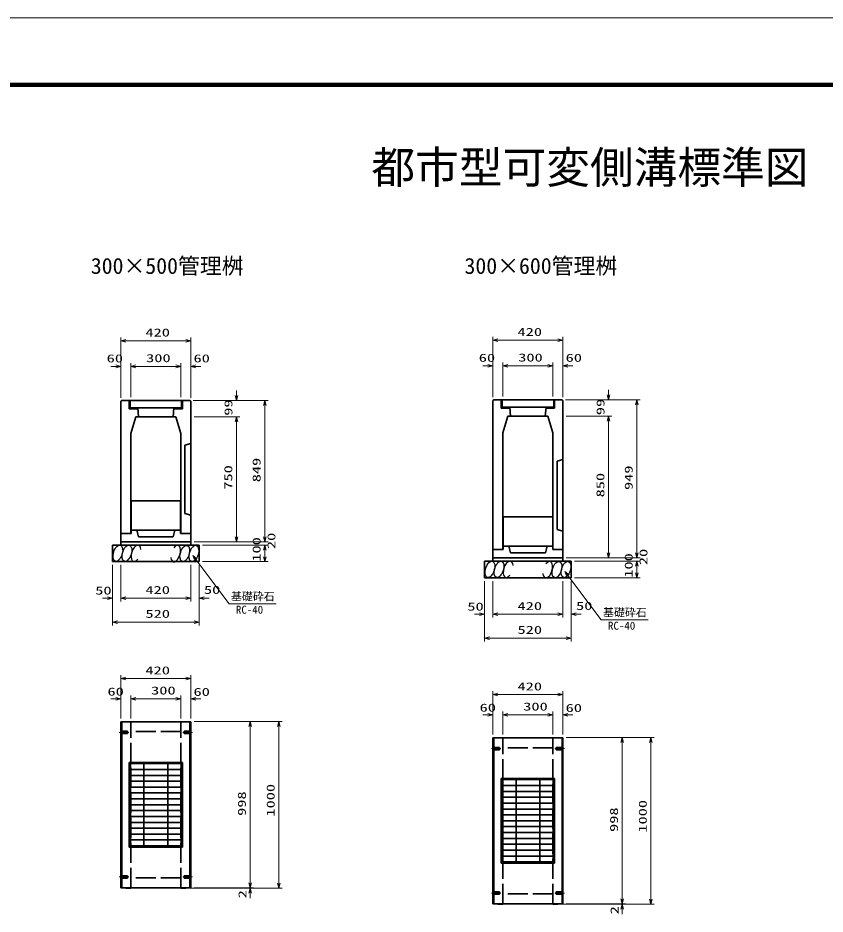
# Model space of a CAD drawing. Units: millimetres on the paper. Extents: x 20 to 1011, y 20 to 614.
# Drawn here: x 262.5 to 504.8, y 344.9 to 614.1 of the extents above; entities that cross this region are included whole.
import ezdxf
from ezdxf.enums import TextEntityAlignment as Align

# ---------------------------------------------------------------- set-up
doc = ezdxf.new("R2010")
doc.units = ezdxf.units.MM
doc.linetypes.add('CHAIN', pattern=[18.5, 12, -1.5, 3.5, -1.5])
doc.linetypes.add('DASHED', pattern=[7.5, 6, -1.5])
for name, color, linetype, lineweight in [('D-BMK（構造物基準線）', 2, 'CHAIN', 18), ('D-STR-DIM（寸法）', 7, 'Continuous', 13), ('D-STR-HTXT(基礎砕石-旗)', 7, 'Continuous', 13), ('D-STR-STRF(グリ)', 7, 'Continuous', 25), ('D-STR（構造物）', 1, 'Continuous', 35), ('D-TTL-LINE（区切線）', 7, 'Continuous', 35), ('D-TTL（外枠）', 2, 'Continuous', 140)]:
    doc.layers.add(name, color=color, linetype=linetype, lineweight=lineweight)
doc.layers.add('D-STR-TXT(文字)', color=7, linetype='Continuous')
doc.styles.add('ＭＳ ゴシック', font='')
doc.styles.get('ＭＳ ゴシック').set_extended_font_data('MS Gothic')

# ---------------------------------------------------------------- blocks, each defined once
blk = doc.blocks.new('_Open30@@SfigorgFlag@@4')
at = {"color": 7, "linetype": 'Continuous', "lineweight": 13}
for p, q in [((-1, 0.2679), (0, 0)), ((0, 0), (-1, -0.2679)), ((0, 0), (-1, 0))]:
    blk.add_line(p, q, dxfattribs=at)

msp = doc.modelspace()

# ---------------------------------------------------------------- linework, layer by layer
at = {"layer": 'D-BMK（構造物基準線）'}
for p, q in [((292.914, 399.483), (295.764, 399.483)), ((314.838, 399.483), (311.989, 399.483)), ((404.648, 394.663), (407.498, 394.663)), ((426.572, 394.663), (423.723, 394.663)), ((292.914, 356.083), (295.764, 356.083)), ((314.838, 356.083), (311.989, 356.083)), ((404.648, 351.263), (407.498, 351.263)), ((426.572, 351.263), (423.723, 351.263))]:
    msp.add_line(p, q, dxfattribs=at)
at = {"layer": 'D-STR-DIM（寸法）'}
for p, q in [((293.376, 510.461), (293.376, 518.152)), ((294.876, 517.152), (312.876, 517.152)), ((314.376, 510.461), (314.376, 518.152)), ((405.11, 510.642), (405.11, 518.333)), ((406.61, 517.333), (424.61, 517.333)), ((426.11, 510.642), (426.11, 518.333)), ((291.876, 509.461), (290.376, 509.461)), ((293.376, 499.998), (293.376, 510.461)), ((296.376, 500.243), (296.376, 510.461)), ((296.376, 500.243), (296.376, 510.461)), ((297.876, 509.461), (299.376, 509.461)), ((297.876, 509.461), (309.876, 509.461)), ((309.876, 509.461), (308.376, 509.461)), ((311.376, 500.243), (311.376, 510.461)), ((311.376, 500.243), (311.376, 510.461)), ((314.376, 499.998), (314.376, 510.461)), ((315.876, 509.461), (317.376, 509.461)), ((403.61, 509.642), (402.11, 509.642)), ((405.11, 500.178), (405.11, 510.642)), ((408.11, 500.423), (408.11, 510.642)), ((408.11, 500.423), (408.11, 510.642)), ((409.61, 509.642), (411.11, 509.642)), ((409.61, 509.642), (421.61, 509.642)), ((421.61, 509.642), (420.11, 509.642)), ((423.11, 500.423), (423.11, 510.642)), ((423.11, 500.423), (423.11, 510.642)), ((426.11, 500.178), (426.11, 510.642)), ((427.61, 509.642), (429.11, 509.642)), ((328.081, 500.743), (328.081, 502.243)), ((439.815, 500.923), (439.815, 502.423)), ((315.126, 499.243), (329.081, 499.243)), ((316.126, 499.243), (337.579, 499.243)), ((426.86, 499.423), (440.815, 499.423)), ((427.86, 499.423), (449.313, 499.423)), ((336.579, 458.293), (336.579, 497.743)), ((448.313, 453.473), (448.313, 497.923)), ((315.376, 494.293), (329.081, 494.293)), ((315.376, 494.293), (329.081, 494.293)), ((328.081, 458.293), (328.081, 492.793)), ((328.081, 492.793), (328.081, 491.293)), ((427.11, 494.473), (440.815, 494.473)), ((427.11, 494.473), (440.815, 494.473)), ((439.815, 453.473), (439.815, 492.973)), ((439.815, 492.973), (439.815, 491.473)), ((336.579, 458.293), (336.579, 459.793)), ((315.376, 456.793), (337.579, 456.793)), ((315.376, 456.793), (329.081, 456.793)), ((315.376, 456.793), (337.579, 456.793)), ((317.876, 455.793), (337.579, 455.793)), ((317.876, 455.793), (337.579, 455.793)), ((448.313, 453.473), (448.313, 454.973)), ((336.579, 452.293), (336.579, 454.293)), ((336.579, 454.293), (336.579, 452.793)), ((290.876, 449.793), (290.876, 438.826)), ((293.376, 449.793), (293.376, 438.826)), ((293.376, 449.793), (293.376, 438.826)), ((314.376, 449.793), (314.376, 438.826)), ((316.876, 449.793), (316.876, 438.826)), ((317.876, 450.793), (337.579, 450.793)), ((427.11, 451.973), (449.313, 451.973)), ((427.11, 451.973), (440.815, 451.973)), ((427.11, 451.973), (449.313, 451.973)), ((429.61, 450.973), (449.313, 450.973)), ((429.61, 450.973), (449.313, 450.973)), ((290.876, 448.793), (290.876, 431.668)), ((314.376, 448.793), (314.376, 438.826)), ((316.876, 448.793), (316.876, 431.668)), ((448.313, 447.473), (448.313, 449.473)), ((448.313, 449.473), (448.313, 447.973)), ((402.61, 444.973), (402.61, 434.006)), ((405.11, 444.973), (405.11, 434.006)), ((405.11, 444.973), (405.11, 434.006)), ((426.11, 444.973), (426.11, 434.006)), ((428.61, 444.973), (428.61, 434.006)), ((429.61, 445.973), (449.313, 445.973)), ((402.61, 443.973), (402.61, 426.849)), ((426.11, 443.973), (426.11, 434.006)), ((428.61, 443.973), (428.61, 426.849)), ((289.376, 439.826), (287.876, 439.826)), ((294.876, 439.826), (312.876, 439.826)), ((294.876, 439.826), (296.376, 439.826)), ((312.876, 439.826), (311.376, 439.826)), ((318.376, 439.826), (319.876, 439.826)), ((401.11, 435.006), (399.61, 435.006)), ((406.61, 435.006), (424.61, 435.006)), ((406.61, 435.006), (408.11, 435.006)), ((424.61, 435.006), (423.11, 435.006)), ((430.11, 435.006), (431.61, 435.006)), ((292.376, 432.668), (315.376, 432.668)), ((404.11, 427.849), (427.11, 427.849)), ((293.376, 410.629), (293.376, 416.679)), ((294.876, 415.679), (312.876, 415.679)), ((314.376, 410.659), (314.376, 416.679)), ((405.11, 405.81), (405.11, 411.86)), ((426.11, 405.84), (426.11, 411.86)), ((291.876, 409.629), (290.376, 409.629)), ((293.376, 403.733), (293.376, 410.629)), ((296.376, 403.733), (296.376, 410.629)), ((296.376, 403.784), (296.376, 410.629)), ((297.876, 409.629), (309.876, 409.629)), ((297.876, 409.629), (299.376, 409.629)), ((309.876, 409.629), (308.376, 409.629)), ((311.376, 403.733), (311.376, 410.629)), ((311.376, 403.733), (311.376, 410.629)), ((314.376, 403.702), (314.376, 410.629)), ((315.876, 409.629), (317.376, 409.629)), ((406.61, 410.86), (424.61, 410.86)), ((403.61, 404.81), (402.11, 404.81)), ((405.11, 398.913), (405.11, 405.81)), ((408.11, 398.913), (408.11, 405.81)), ((408.11, 398.965), (408.11, 405.81)), ((409.61, 404.81), (421.61, 404.81)), ((409.61, 404.81), (411.11, 404.81)), ((421.61, 404.81), (420.11, 404.81)), ((423.11, 398.913), (423.11, 405.81)), ((423.11, 398.913), (423.11, 405.81)), ((426.11, 398.883), (426.11, 405.81)), ((427.61, 404.81), (429.11, 404.81)), ((315.376, 402.763), (333.165, 402.763)), ((332.165, 354.363), (332.165, 401.263)), ((333.165, 402.763), (341.805, 402.763)), ((340.805, 354.263), (340.805, 401.263)), ((427.11, 397.943), (444.899, 397.943)), ((443.899, 349.543), (443.899, 396.443)), ((444.899, 397.943), (453.539, 397.943)), ((452.539, 349.443), (452.539, 396.443)), ((332.165, 354.363), (332.165, 355.863)), ((314.126, 352.763), (333.165, 352.763)), ((315.376, 352.863), (333.165, 352.863)), ((315.376, 352.863), (333.165, 352.863)), ((330.728, 352.763), (341.805, 352.763)), ((332.165, 351.263), (332.165, 349.763)), ((443.899, 349.543), (443.899, 351.043)), ((425.86, 347.943), (444.899, 347.943)), ((427.11, 348.043), (444.899, 348.043)), ((427.11, 348.043), (444.899, 348.043)), ((442.462, 347.943), (453.539, 347.943)), ((443.899, 346.443), (443.899, 344.943))]:
    msp.add_line(p, q, dxfattribs=at)
at = {"layer": 'D-STR-HTXT(基礎砕石-旗)'}
for p, q in [((325.894, 438.096), (315.89, 451.422)), ((437.628, 433.276), (427.624, 446.602)), ((339.998, 438.096), (325.894, 438.096)), ((451.732, 433.276), (437.628, 433.276))]:
    msp.add_line(p, q, dxfattribs=at)
at = {"layer": 'D-STR-STRF(グリ)'}
for centre, major_axis in [((292.471, 453.316), (0.79, 2.421)), ((295.192, 453.316), (0.79, 2.421)), ((312.58, 453.235), (-0.771, -2.427)), ((315.302, 453.257), (-0.771, -2.427)), ((404.205, 448.497), (0.79, 2.421)), ((406.926, 448.497), (0.79, 2.421)), ((424.314, 448.416), (-0.771, -2.427)), ((427.036, 448.437), (-0.771, -2.427))]:
    msp.add_ellipse(centre, major_axis=major_axis, ratio=0.5139, dxfattribs=at)
for centre, major_axis in [((297.933, 453.316), (0.79, 2.421)), ((309.84, 453.214), (-0.771, -2.427)), ((409.667, 448.497), (0.79, 2.421)), ((421.574, 448.394), (-0.771, -2.427))]:
    msp.add_ellipse(centre, major_axis=major_axis, ratio=0.5139, start_param=5.3575563, end_param=10.3750652, dxfattribs=at)
at = {"layer": 'D-STR（構造物）'}
for p, q in [((293.626, 499.243), (293.376, 498.998)), ((293.376, 498.997), (293.376, 455.793)), ((293.626, 499.243), (314.126, 499.243)), ((295.876, 496.743), (295.876, 499.243)), ((296.176, 497.043), (296.176, 499.243)), ((311.611, 497.043), (311.611, 499.243)), ((311.876, 496.743), (311.876, 499.243)), ((314.126, 499.243), (314.376, 498.998)), ((314.376, 498.998), (314.376, 455.793)), ((405.36, 499.423), (405.11, 499.178)), ((405.11, 499.178), (405.11, 450.973)), ((405.36, 499.423), (425.86, 499.423)), ((407.61, 496.923), (407.61, 499.423)), ((407.91, 497.223), (407.91, 499.423)), ((423.345, 497.223), (423.345, 499.423)), ((423.61, 496.923), (423.61, 499.423)), ((425.86, 499.423), (426.11, 499.178)), ((426.11, 499.178), (426.11, 450.973)), ((298.376, 496.743), (295.876, 496.743)), ((311.611, 497.043), (296.176, 497.043)), ((298.376, 497.043), (296.176, 497.043)), ((298.376, 496.743), (298.376, 497.043)), ((298.426, 497.043), (298.676, 494.293)), ((309.326, 497.043), (309.076, 494.293)), ((309.376, 496.743), (309.376, 497.043)), ((309.376, 497.043), (311.576, 497.043)), ((309.376, 496.743), (311.876, 496.743)), ((410.11, 496.923), (407.61, 496.923)), ((423.345, 497.223), (407.91, 497.223)), ((410.11, 497.223), (407.91, 497.223)), ((410.11, 496.923), (410.11, 497.223)), ((410.16, 497.223), (410.41, 494.473)), ((421.06, 497.223), (420.81, 494.473)), ((421.11, 496.923), (421.11, 497.223)), ((421.11, 497.223), (423.31, 497.223)), ((421.11, 496.923), (423.61, 496.923)), ((296.376, 489.293), (297.876, 494.293)), ((309.876, 494.293), (297.876, 494.293)), ((311.376, 489.293), (309.876, 494.293)), ((408.11, 489.473), (409.61, 494.473)), ((421.61, 494.473), (409.61, 494.473)), ((423.11, 489.473), (421.61, 494.473)), ((296.376, 489.293), (296.376, 459.293)), ((311.376, 489.293), (311.376, 459.293)), ((408.11, 489.473), (408.11, 454.473)), ((423.11, 489.473), (423.11, 454.473)), ((312.626, 485.793), (314.376, 486.293)), ((312.626, 485.793), (312.626, 465.293)), ((424.36, 480.973), (426.11, 481.473)), ((424.36, 480.973), (424.36, 460.473)), ((296.426, 469.043), (296.426, 459.293)), ((296.426, 469.043), (311.326, 469.043)), ((311.326, 469.043), (311.326, 459.293)), ((312.626, 465.293), (314.376, 464.793)), ((408.16, 464.223), (408.16, 454.473)), ((408.16, 464.223), (423.06, 464.223)), ((423.06, 464.223), (423.06, 454.473)), ((296.426, 460.293), (311.326, 460.293)), ((298.626, 458.293), (298.126, 460.293)), ((309.126, 458.293), (309.626, 460.293)), ((424.36, 460.473), (426.11, 459.973)), ((293.376, 459.293), (296.426, 459.293)), ((293.376, 459.293), (296.376, 459.293)), ((298.626, 458.293), (309.126, 458.293)), ((311.326, 459.293), (314.376, 459.293)), ((314.376, 459.293), (311.376, 459.293)), ((290.876, 455.793), (316.876, 455.793)), ((290.876, 455.793), (290.876, 450.793)), ((293.376, 456.793), (314.376, 456.793)), ((316.876, 455.793), (316.876, 450.793)), ((408.16, 455.473), (423.06, 455.473)), ((410.36, 453.473), (409.86, 455.473)), ((420.86, 453.473), (421.36, 455.473)), ((405.11, 454.473), (408.16, 454.473)), ((405.11, 454.473), (408.11, 454.473)), ((410.36, 453.473), (420.86, 453.473)), ((423.06, 454.473), (426.11, 454.473)), ((426.11, 454.473), (423.11, 454.473)), ((290.876, 450.793), (316.876, 450.793)), ((402.61, 450.973), (428.61, 450.973)), ((402.61, 450.973), (402.61, 445.973)), ((405.11, 451.973), (426.11, 451.973)), ((428.61, 450.973), (428.61, 445.973)), ((402.61, 445.973), (428.61, 445.973)), ((293.376, 352.833), (293.376, 402.733)), ((314.376, 402.733), (293.376, 402.733)), ((293.626, 352.833), (293.626, 402.733)), ((314.126, 352.833), (314.126, 402.733)), ((314.376, 352.833), (314.376, 402.733)), ((293.376, 399.833), (295.376, 399.833)), ((293.376, 399.133), (295.376, 399.133)), ((295.376, 399.133), (295.376, 399.833)), ((314.376, 399.833), (312.376, 399.833)), ((312.376, 399.133), (312.376, 399.833)), ((314.376, 399.133), (312.376, 399.133)), ((405.11, 348.013), (405.11, 397.913)), ((426.11, 397.913), (405.11, 397.913)), ((405.36, 348.013), (405.36, 397.913)), ((425.86, 348.013), (425.86, 397.913)), ((426.11, 348.013), (426.11, 397.913)), ((405.11, 395.013), (407.11, 395.013)), ((405.11, 394.313), (407.11, 394.313)), ((407.11, 394.313), (407.11, 395.013)), ((426.11, 395.013), (424.11, 395.013)), ((424.11, 394.313), (424.11, 395.013)), ((426.11, 394.313), (424.11, 394.313)), ((295.876, 365.083), (295.876, 390.483)), ((295.876, 390.483), (311.876, 390.483)), ((311.876, 365.083), (311.876, 390.483)), ((296.301, 365.428), (296.301, 390.138)), ((296.301, 390.138), (311.451, 390.138)), ((296.301, 388.373), (311.451, 388.373)), ((300.301, 365.428), (300.301, 390.138)), ((307.451, 365.428), (307.451, 390.138)), ((311.451, 365.428), (311.451, 390.138)), ((296.301, 386.608), (311.451, 386.608)), ((407.61, 360.263), (407.61, 385.663)), ((407.61, 385.663), (423.61, 385.663)), ((408.035, 360.608), (408.035, 385.318)), ((408.035, 385.318), (423.185, 385.318)), ((412.035, 360.608), (412.035, 385.318)), ((419.185, 360.608), (419.185, 385.318)), ((423.185, 360.608), (423.185, 385.318)), ((423.61, 360.263), (423.61, 385.663)), ((296.301, 384.843), (311.451, 384.843)), ((296.301, 383.078), (311.451, 383.078)), ((408.035, 383.553), (423.185, 383.553)), ((296.301, 381.313), (311.451, 381.313)), ((296.301, 379.548), (311.451, 379.548)), ((408.035, 381.788), (423.185, 381.788)), ((408.035, 380.023), (423.185, 380.023)), ((296.301, 377.783), (311.451, 377.783)), ((408.035, 378.258), (423.185, 378.258)), ((296.301, 376.018), (311.451, 376.018)), ((296.301, 374.253), (311.451, 374.253)), ((408.035, 376.493), (423.185, 376.493)), ((408.035, 374.728), (423.185, 374.728)), ((296.301, 372.488), (311.451, 372.488)), ((408.035, 372.963), (423.185, 372.963)), ((296.301, 370.723), (311.451, 370.723)), ((296.301, 368.958), (311.451, 368.958)), ((408.035, 371.198), (423.185, 371.198)), ((408.035, 369.433), (423.185, 369.433)), ((296.301, 367.193), (311.451, 367.193)), ((408.035, 367.668), (423.185, 367.668)), ((295.876, 365.083), (311.876, 365.083)), ((296.301, 365.428), (311.451, 365.428)), ((408.035, 365.903), (423.185, 365.903)), ((408.035, 364.138), (423.185, 364.138)), ((408.035, 362.373), (423.185, 362.373)), ((407.61, 360.263), (423.61, 360.263)), ((408.035, 360.608), (423.185, 360.608)), ((293.376, 356.433), (295.376, 356.433)), ((293.376, 355.733), (295.376, 355.733)), ((295.376, 356.433), (295.376, 355.733)), ((314.376, 356.433), (312.376, 356.433)), ((312.376, 356.433), (312.376, 355.733)), ((314.376, 355.733), (312.376, 355.733)), ((314.376, 352.833), (293.376, 352.833)), ((294.876, 352.733), (294.776, 352.833)), ((296.376, 352.733), (294.876, 352.733)), ((296.376, 352.733), (296.476, 352.833)), ((311.376, 352.733), (311.276, 352.833)), ((311.376, 352.733), (312.876, 352.733)), ((312.876, 352.733), (312.976, 352.833)), ((405.11, 351.613), (407.11, 351.613)), ((405.11, 350.913), (407.11, 350.913)), ((407.11, 351.613), (407.11, 350.913)), ((426.11, 351.613), (424.11, 351.613)), ((424.11, 351.613), (424.11, 350.913)), ((426.11, 350.913), (424.11, 350.913)), ((426.11, 348.013), (405.11, 348.013)), ((406.61, 347.913), (406.51, 348.013)), ((408.11, 347.913), (406.61, 347.913)), ((408.11, 347.913), (408.21, 348.013)), ((423.11, 347.913), (423.01, 348.013)), ((423.11, 347.913), (424.61, 347.913)), ((424.61, 347.913), (424.71, 348.013))]:
    msp.add_line(p, q, dxfattribs=at)
at = {"layer": 'D-STR（構造物）', "linetype": 'DASHED'}
for p, q in [((296.376, 352.833), (296.376, 402.733)), ((311.376, 352.833), (311.376, 402.733)), ((311.376, 399.733), (296.476, 399.733)), ((408.11, 348.013), (408.11, 397.913)), ((423.11, 348.013), (423.11, 397.913)), ((423.11, 394.913), (408.21, 394.913)), ((311.376, 355.833), (296.476, 355.833)), ((423.11, 351.013), (408.21, 351.013))]:
    msp.add_line(p, q, dxfattribs=at)
at = {"layer": 'D-TTL-LINE（区切線）', "lineweight": 18}
msp.add_line((861.1, 614.11), (20.1, 614.11), dxfattribs=at)
at = {"layer": 'D-TTL（外枠）'}
msp.add_line((841, 594.01), (40.2, 594.01), dxfattribs=at)

# ---------------------------------------------------------------- block references
at = {"layer": 'D-STR-DIM（寸法）', "xscale": 1.5, "yscale": 1.5}
for p, rotation in [((293.376, 517.152), 180), ((405.11, 517.333), 180), ((296.376, 509.461), 180), ((296.376, 509.461), 180), ((314.376, 509.461), 180), ((408.11, 509.642), 180), ((408.11, 509.642), 180), ((426.11, 509.642), 180), ((328.081, 499.243), 270), ((439.815, 499.423), 270), ((336.579, 499.243), 90), ((448.313, 499.423), 90), ((328.081, 494.293), 90), ((328.081, 494.293), 90), ((439.815, 494.473), 90), ((439.815, 494.473), 90), ((328.081, 456.793), 270), ((336.579, 456.793), 270), ((336.579, 456.793), 270), ((336.579, 455.793), 90), ((336.579, 455.793), 90), ((336.579, 450.793), 270), ((439.815, 451.973), 270), ((448.313, 451.973), 270), ((448.313, 451.973), 270), ((448.313, 450.973), 90), ((448.313, 450.973), 90), ((448.313, 445.973), 270), ((293.376, 439.826), 180), ((293.376, 439.826), 180), ((316.876, 439.826), 180), ((405.11, 435.006), 180), ((405.11, 435.006), 180), ((428.61, 435.006), 180), ((290.876, 432.668), 180), ((402.61, 427.849), 180), ((293.376, 415.679), 180), ((296.376, 409.629), 180), ((296.376, 409.629), 180), ((314.376, 409.629), 180), ((405.11, 410.86), 180), ((408.11, 404.81), 180), ((408.11, 404.81), 180), ((426.11, 404.81), 180), ((332.165, 402.763), 90), ((340.805, 402.763), 90), ((443.899, 397.943), 90), ((452.539, 397.943), 90), ((332.165, 352.863), 270), ((332.165, 352.863), 270), ((332.165, 352.763), 90), ((340.805, 352.763), 270), ((443.899, 348.043), 270), ((443.899, 348.043), 270), ((443.899, 347.943), 90), ((452.539, 347.943), 270)]:
    msp.add_blockref('_Open30@@SfigorgFlag@@4', p, dxfattribs=dict(at, rotation=rotation))
for p in [(314.376, 517.152), (426.11, 517.333), (293.376, 509.461), (311.376, 509.461), (311.376, 509.461), (405.11, 509.642), (423.11, 509.642), (423.11, 509.642), (290.876, 439.826), (314.376, 439.826), (314.376, 439.826), (402.61, 435.006), (426.11, 435.006), (426.11, 435.006), (316.876, 432.668), (428.61, 427.849), (314.376, 415.679), (293.376, 409.629), (311.376, 409.629), (311.376, 409.629), (426.11, 410.86), (405.11, 404.81), (423.11, 404.81), (423.11, 404.81)]:
    msp.add_blockref('_Open30@@SfigorgFlag@@4', p, dxfattribs=at)
at = {"layer": 'D-STR-HTXT(基礎砕石-旗)', "xscale": 1.5, "yscale": 1.5, "rotation": 126.89552}
for p in [(314.99, 452.621), (426.724, 447.802)]:
    msp.add_blockref('_Open30@@SfigorgFlag@@4', p, dxfattribs=at)

# ---------------------------------------------------------------- texts
at = {"layer": 'D-STR-DIM（寸法）', "style": 'ＭＳ ゴシック', "width": 1.5}
for s, p in [('420', (300.751, 517.689)), ('420', (412.485, 517.87)), ('60', (289.112, 509.922)), ('300', (300.96, 509.999)), ('60', (315.196, 509.922)), ('60', (400.846, 510.103)), ('300', (412.694, 510.179)), ('60', (426.93, 510.103)), ('50', (285.679, 440.193)), ('420', (300.751, 440.363)), ('50', (318.328, 440.4)), ('520', (300.751, 433.206)), ('50', (397.413, 435.373)), ('420', (412.485, 435.544)), ('50', (430.062, 435.581)), ('520', (412.485, 428.386)), ('420', (300.751, 416.217)), ('60', (289.362, 409.847)), ('300', (302.46, 410.167)), ('60', (315.196, 409.753)), ('420', (412.485, 411.397)), ('60', (401.096, 405.028)), ('300', (414.194, 405.347)), ('60', (426.93, 404.934))]:
    msp.add_text(s, height=2.405, dxfattribs=at).set_placement(p, align=Align.BOTTOM_LEFT)
for s, p in [('99', (327.59, 494.614)), ('99', (439.324, 494.795)), ('750', (327.544, 472.418)), ('849', (336.042, 474.638)), ('949', (447.776, 472.319)), ('850', (439.278, 470.098)), ('100', (336.042, 450.793)), ('20', (340.493, 454.574)), ('100', (447.776, 445.973)), ('20', (452.227, 449.755)), ('1000', (340.268, 374.221)), ('998', (331.628, 374.438)), ('1000', (452.001, 369.402)), ('998', (443.362, 369.618)), ('2', (331.803, 349.675)), ('2', (443.537, 344.855))]:
    msp.add_text(s, height=2.405, rotation=90, dxfattribs=at).set_placement(p, align=Align.BOTTOM_LEFT)
at = {"layer": 'D-STR-HTXT(基礎砕石-旗)', "style": 'ＭＳ ゴシック'}
for s, p in [('基礎砕石', (326.43, 438.432)), ('RC-40', (327.918, 434.446)), ('基礎砕石', (438.164, 433.613)), ('RC-40', (439.651, 429.626))]:
    msp.add_text(s, height=2.405, dxfattribs=at).set_placement(p, align=Align.BOTTOM_LEFT)
at = {"layer": 'D-STR-TXT(文字)', "style": 'ＭＳ ゴシック'}
for s, height, p in [('都市型可変側溝標準図', 9.621, (368.612, 561.529)), ('300×500管理桝', 4.811, (284.347, 535.781)), ('300×600管理桝', 4.811, (396.554, 535.781))]:
    msp.add_text(s, height=height, dxfattribs=at).set_placement(p, align=Align.BOTTOM_LEFT)

doc.saveas('drawing.dxf')
